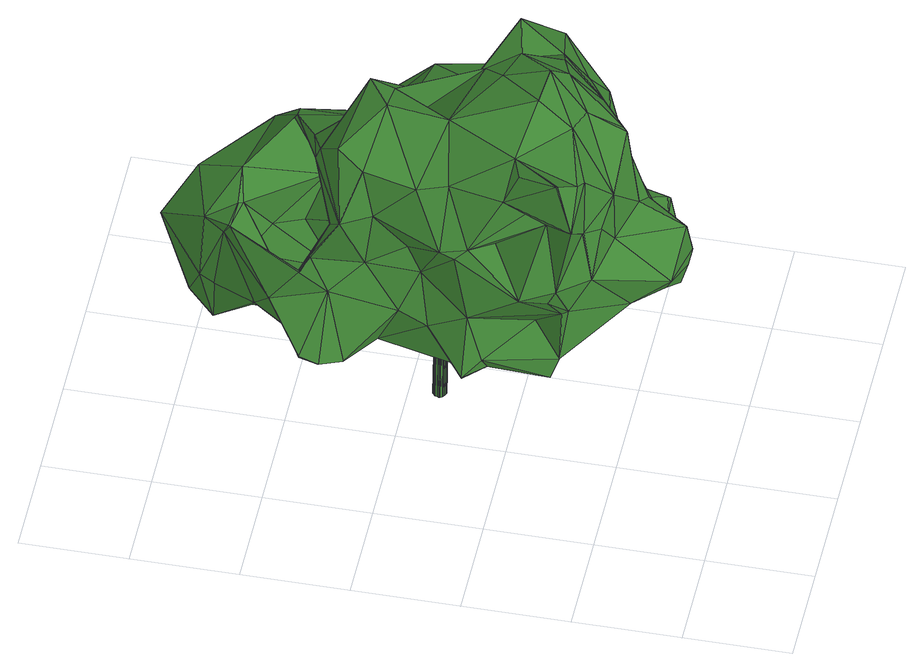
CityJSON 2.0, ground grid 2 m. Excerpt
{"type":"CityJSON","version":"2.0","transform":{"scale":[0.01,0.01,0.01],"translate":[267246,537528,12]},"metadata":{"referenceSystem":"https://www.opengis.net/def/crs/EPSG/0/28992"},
"CityObjects":{
"tree1":{"type":"SolitaryVegetationObject","attributes":{"gtid":463,"crown_width_m":7.24,"crown_median_z":17.13,"crown_r50_m":0.3,"crown_porosity":0.912,"trunk_H_m":4.15,"trunk_DBH_m":0.239,"trunk_radius_m":0.119,"trunk_base_height_m":12.98,"original_gtid":"465"},"geometry":[{"type":"Solid","lod":"3","boundaries":[[[[0,1,2]],[[3,4,5]],[[6,7,8]],[[9,10,11]],[[12,13,14]],[[15,13,12]],[[16,17,18]],[[19,18,20]],[[21,22,23]],[[24,1,25]],[[26,27,28]],[[29,30,31]],[[16,32,33]],[[21,34,35]],[[36,24,37]],[[38,24,36]],[[39,40,41]],[[22,4,3]],[[42,43,44]],[[45,46,21]],[[3,23,22]],[[47,48,49]],[[21,50,22]],[[22,51,4]],[[5,47,3]],[[21,46,34]],[[52,53,54]],[[23,45,21]],[[55,42,44]],[[48,56,57]],[[58,15,59]],[[60,61,62]],[[63,64,65]],[[66,67,68]],[[24,38,69]],[[51,22,50]],[[47,49,3]],[[70,71,72]],[[73,35,74]],[[75,76,77]],[[45,78,46]],[[79,46,78]],[[80,81,82]],[[26,83,84]],[[85,86,87]],[[24,88,89]],[[85,89,88]],[[90,91,92]],[[90,92,93]],[[94,95,96]],[[97,98,99]],[[100,97,99]],[[100,61,97]],[[32,101,33]],[[102,103,40]],[[104,1,83]],[[105,75,101]],[[106,107,108]],[[20,18,109]],[[110,111,112]],[[0,113,114]],[[115,28,116]],[[79,117,118]],[[119,120,121]],[[122,123,124]],[[125,66,91]],[[52,126,127]],[[128,129,130]],[[113,20,114]],[[121,131,132]],[[133,7,6]],[[9,134,10]],[[37,1,104]],[[37,104,35]],[[109,114,20]],[[102,135,103]],[[105,101,15]],[[105,15,58]],[[105,58,136]],[[15,12,59]],[[93,116,28]],[[137,138,139]],[[140,81,141]],[[142,52,43]],[[13,143,144]],[[143,106,144]],[[144,106,134]],[[6,145,146]],[[59,12,134]],[[14,134,12]],[[14,144,134]],[[147,72,71]],[[34,37,35]],[[15,101,32]],[[70,72,148]],[[16,18,149]],[[150,151,94]],[[110,152,136]],[[86,153,154]],[[113,19,20]],[[41,40,123]],[[155,149,156]],[[111,135,102]],[[121,150,131]],[[157,41,122]],[[14,13,144]],[[155,107,106]],[[156,107,155]],[[72,147,148]],[[158,33,101]],[[121,132,68]],[[66,68,132]],[[66,132,159]],[[52,142,160]],[[4,161,5]],[[140,128,130]],[[40,39,102]],[[162,58,163]],[[164,29,165]],[[166,104,167]],[[168,55,96]],[[55,150,96]],[[13,106,143]],[[121,120,150]],[[85,87,169]],[[13,155,106]],[[170,171,63]],[[13,16,155]],[[159,92,66]],[[151,120,172]],[[73,74,51]],[[94,151,173]],[[174,126,52]],[[173,70,94]],[[74,161,51]],[[175,124,140]],[[147,124,175]],[[176,142,177]],[[176,177,42]],[[78,117,79]],[[75,77,158]],[[75,158,101]],[[68,119,121]],[[56,178,171]],[[75,105,179]],[[180,27,181]],[[180,181,182]],[[170,56,171]],[[152,112,119]],[[65,64,174]],[[158,182,33]],[[183,129,184]],[[133,11,185]],[[186,187,178]],[[188,124,123]],[[189,190,137]],[[130,137,190]],[[130,190,189]],[[65,174,191]],[[58,110,136]],[[65,191,192]],[[193,194,138]],[[140,195,175]],[[175,195,196]],[[193,197,194]],[[157,39,41]],[[198,133,139]],[[199,163,134]],[[199,134,9]],[[16,149,155]],[[41,123,122]],[[148,95,70]],[[67,66,200]],[[15,32,13]],[[91,66,92]],[[191,195,192]],[[196,195,191]],[[133,6,139]],[[54,43,52]],[[69,88,24]],[[52,160,174]],[[136,179,105]],[[70,95,94]],[[63,171,187]],[[178,187,171]],[[150,55,131]],[[46,79,118]],[[201,1,0]],[[202,203,74]],[[86,85,153]],[[126,187,47]],[[126,47,5]],[[204,172,119]],[[136,152,179]],[[193,130,129]],[[138,130,193]],[[201,0,114]],[[60,62,117]],[[197,163,199]],[[8,145,6]],[[202,74,166]],[[104,166,74]],[[157,71,173]],[[175,196,176]],[[175,176,168]],[[32,16,13]],[[85,2,89]],[[4,51,161]],[[201,114,205]],[[175,96,147]],[[148,147,96]],[[161,206,5]],[[198,139,138]],[[26,115,166]],[[98,207,208]],[[29,31,165]],[[93,209,116]],[[156,210,211]],[[63,31,170]],[[203,53,127]],[[111,212,135]],[[209,54,53]],[[116,209,53]],[[96,95,148]],[[153,69,38]],[[9,194,197]],[[113,85,169]],[[113,0,85]],[[181,27,205]],[[162,212,58]],[[63,187,64]],[[28,115,26]],[[9,197,199]],[[195,141,213]],[[75,179,76]],[[140,141,195]],[[213,141,80]],[[165,31,213]],[[153,88,69]],[[85,88,153]],[[147,71,122]],[[30,61,170]],[[214,61,30]],[[8,7,30]],[[207,30,7]],[[128,140,129]],[[198,138,215]],[[98,216,217]],[[1,201,84]],[[87,217,169]],[[39,204,102]],[[141,81,80]],[[58,212,110]],[[35,104,74]],[[120,119,172]],[[186,47,187]],[[31,63,192]],[[31,192,213]],[[195,213,192]],[[186,48,47]],[[192,63,65]],[[168,176,55]],[[51,50,73]],[[48,186,178]],[[48,178,56]],[[159,131,44]],[[132,131,159]],[[218,219,34]],[[146,137,139]],[[146,139,6]],[[11,220,9]],[[60,117,56]],[[161,74,221]],[[157,122,71]],[[91,90,125]],[[18,17,109]],[[222,182,17]],[[19,149,18]],[[59,134,163]],[[59,163,58]],[[46,118,34]],[[215,194,220]],[[215,138,194]],[[138,137,130]],[[8,146,145]],[[173,151,157]],[[76,223,67]],[[222,17,16]],[[27,180,28]],[[173,71,70]],[[217,216,169]],[[113,169,216]],[[83,1,84]],[[213,82,165]],[[224,165,82]],[[107,156,185]],[[68,223,119]],[[225,102,204]],[[26,84,27]],[[196,191,160]],[[61,100,62]],[[24,2,1]],[[29,8,30]],[[162,163,197]],[[110,112,152]],[[126,5,206]],[[96,175,168]],[[94,96,150]],[[107,185,11]],[[73,50,21]],[[218,34,118]],[[38,154,153]],[[125,200,66]],[[222,16,182]],[[16,33,182]],[[109,17,181]],[[182,181,17]],[[226,117,62]],[[9,220,194]],[[37,34,219]],[[36,37,219]],[[147,122,124]],[[55,176,42]],[[226,118,117]],[[28,90,93]],[[125,90,180]],[[28,180,90]],[[142,43,177]],[[30,170,31]],[[56,170,61]],[[225,112,111]],[[119,112,225]],[[197,212,162]],[[135,212,197]],[[127,53,227]],[[52,227,53]],[[225,204,119]],[[225,111,102]],[[106,108,10]],[[228,10,107]],[[107,10,108]],[[228,11,10]],[[42,177,43]],[[37,25,1]],[[115,203,166]],[[202,166,203]],[[106,10,134]],[[133,215,11]],[[198,215,133]],[[135,183,103]],[[40,103,183]],[[193,183,135]],[[150,120,151]],[[83,167,104]],[[188,123,184]],[[24,25,37]],[[68,67,223]],[[127,206,203]],[[193,135,197]],[[111,110,212]],[[0,2,85]],[[129,183,193]],[[207,7,229]],[[137,146,164]],[[185,156,229]],[[185,229,133]],[[7,133,229]],[[76,152,223]],[[214,98,97]],[[61,214,97]],[[226,99,98]],[[226,98,217]],[[207,98,214]],[[77,230,158]],[[207,214,30]],[[40,183,184]],[[188,184,129]],[[40,184,123]],[[119,223,152]],[[140,231,129]],[[124,231,140]],[[182,158,230]],[[29,164,8]],[[146,8,164]],[[86,154,36]],[[82,213,80]],[[217,232,226]],[[165,130,189]],[[140,130,224]],[[224,130,165]],[[24,89,2]],[[60,56,61]],[[115,53,203]],[[116,53,115]],[[174,160,191]],[[127,126,206]],[[164,189,137]],[[165,189,164]],[[233,92,159]],[[44,233,159]],[[233,93,92]],[[38,36,154]],[[87,232,217]],[[86,232,87]],[[182,230,180]],[[125,180,230]],[[73,21,35]],[[36,232,86]],[[215,220,11]],[[99,62,100]],[[226,62,99]],[[57,56,117]],[[156,211,229]],[[200,125,230]],[[200,230,77]],[[156,149,210]],[[113,210,19]],[[149,19,210]],[[43,234,233]],[[57,117,78]],[[93,233,234]],[[3,49,23]],[[57,78,49]],[[57,49,48]],[[23,49,45]],[[76,67,200]],[[78,45,49]],[[76,200,77]],[[157,151,172]],[[157,172,39]],[[39,172,204]],[[52,127,227]],[[181,205,109]],[[109,205,114]],[[201,205,84]],[[84,205,27]],[[129,231,188]],[[124,188,231]],[[174,64,126]],[[187,126,64]],[[142,176,196]],[[142,196,160]],[[161,221,206]],[[74,206,221]],[[203,206,74]],[[98,208,216]],[[210,208,211]],[[229,208,207]],[[113,216,208]],[[113,208,210]],[[211,208,229]],[[219,218,232]],[[219,232,36]],[[218,118,232]],[[226,232,118]],[[54,234,43]],[[209,234,54]],[[93,234,209]],[[44,131,55]],[[44,43,233]],[[228,107,11]],[[26,166,83]],[[166,167,83]],[[76,179,152]],[[82,81,224]],[[224,81,140]],[[235,236,237]],[[235,237,238]],[[238,237,239]],[[238,239,240]],[[237,236,241]],[[237,241,239]],[[239,241,242]],[[239,242,240]],[[241,236,243]],[[241,243,242]],[[242,243,244]],[[242,244,240]],[[243,236,245]],[[243,245,244]],[[244,245,246]],[[244,246,240]],[[245,236,247]],[[245,247,246]],[[246,247,248]],[[246,248,240]],[[247,236,249]],[[247,249,248]],[[248,249,250]],[[248,250,240]],[[249,236,251]],[[249,251,250]],[[250,251,252]],[[250,252,240]],[[251,236,253]],[[251,253,252]],[[252,253,254]],[[252,254,240]],[[253,236,255]],[[253,255,254]],[[254,255,256]],[[254,256,240]],[[255,236,257]],[[255,257,256]],[[256,257,258]],[[256,258,240]],[[257,236,259]],[[257,259,258]],[[258,259,260]],[[258,260,240]],[[259,236,261]],[[259,261,260]],[[260,261,262]],[[260,262,240]],[[261,236,263]],[[261,263,262]],[[262,263,264]],[[262,264,240]],[[263,236,265]],[[263,265,264]],[[264,265,266]],[[264,266,240]],[[265,236,267]],[[265,267,266]],[[266,267,268]],[[266,268,240]],[[267,236,269]],[[267,269,268]],[[268,269,270]],[[268,270,240]],[[269,236,271]],[[269,271,270]],[[270,271,272]],[[270,272,240]],[[271,236,273]],[[271,273,272]],[[272,273,274]],[[272,274,240]],[[273,236,275]],[[273,275,274]],[[274,275,276]],[[274,276,240]],[[275,236,277]],[[275,277,276]],[[276,277,278]],[[276,278,240]],[[277,236,279]],[[277,279,278]],[[278,279,280]],[[278,280,240]],[[279,236,281]],[[279,281,280]],[[280,281,282]],[[280,282,240]],[[281,236,283]],[[281,283,282]],[[282,283,284]],[[282,284,240]],[[283,236,235]],[[283,235,284]],[[284,235,238]],[[284,238,240]]]]}]}
},
"vertices":[
[253,755,706],[376,813,686],[329,704,670],[389,917,276],[436,920,356],[422,813,264],[60,452,405],[102,522,481],[87,474,413],[91,288,618],[132,313,742],[73,351,601],[142,259,838],[169,377,858],[103,287,870],[262,292,861],[237,510,864],[306,622,854],[247,624,869],[154,650,787],[174,698,815],[314,1048,456],[414,979,357],[324,992,311],[381,760,544],[416,829,643],[466,691,632],[430,604,743],[524,594,712],[177,501,433],[138,619,396],[225,551,394],[273,356,908],[350,436,880],[245,955,530],[371,991,532],[269,888,555],[328,902,585],[322,847,460],[409,135,461],[344,113,437],[403,153,413],[562,464,416],[562,508,480],[580,381,540],[286,990,307],[251,964,381],[407,809,265],[340,806,264],[358,898,278],[406,968,393],[424,941,395],[525,617,424],[560,666,567],[559,622,554],[572,336,461],[249,765,325],[262,872,313],[237,213,736],[173,252,819],[170,762,395],[121,692,364],[136,786,397],[329,617,392],[389,700,401],[414,574,395],[608,375,750],[558,322,696],[593,293,637],[351,794,454],[625,189,363],[555,152,310],[555,152,307],[394,959,423],[413,877,516],[393,324,865],[437,271,767],[454,345,837],[228,935,306],[234,935,380],[280,436,265],[295,419,293],[267,420,279],[403,814,674],[372,714,706],[218,722,583],[151,786,479],[130,758,543],[286,676,530],[359,704,556],[555,485,705],[597,412,760],[582,464,676],[584,539,651],[612,192,378],[616,236,336],[576,252,387],[52,709,396],[130,708,503],[59,746,402],[60,746,399],[351,350,909],[354,94,514],[336,98,492],[430,863,621],[331,280,837],[128,390,787],[106,450,678],[148,346,754],[314,668,862],[335,187,632],[330,100,591],[374,177,607],[117,685,686],[216,738,769],[507,714,608],[584,667,587],[170,849,410],[231,917,513],[465,233,610],[522,255,505],[600,288,569],[428,189,374],[399,182,392],[401,238,391],[566,447,813],[466,761,392],[503,762,456],[273,273,429],[270,257,416],[257,291,442],[618,323,537],[642,375,614],[84,446,532],[83,258,777],[245,109,534],[353,212,781],[105,301,393],[114,286,434],[89,421,427],[344,382,357],[315,447,287],[588,480,398],[139,364,843],[101,289,870],[62,452,403],[104,414,399],[474,224,347],[615,236,333],[150,552,766],[577,268,438],[550,222,429],[440,248,715],[252,719,441],[236,876,465],[157,495,779],[103,501,666],[446,200,392],[422,417,870],[641,383,614],[496,602,397],[440,910,381],[198,226,687],[158,251,709],[131,405,406],[235,421,350],[474,756,592],[418,829,645],[516,373,440],[139,743,574],[180,683,391],[280,723,390],[477,232,464],[589,185,361],[481,626,390],[456,367,361],[532,445,391],[588,479,401],[325,764,316],[361,220,783],[460,514,746],[380,576,784],[391,476,851],[301,131,462],[332,175,428],[99,473,657],[352,790,289],[364,748,362],[351,188,418],[196,403,416],[168,339,466],[445,568,391],[363,557,374],[217,178,493],[127,272,541],[352,472,313],[458,492,399],[155,236,600],[167,340,469],[157,253,708],[516,358,789],[288,764,728],[437,757,529],[502,763,458],[412,145,489],[314,679,791],[469,783,410],[117,578,494],[160,647,558],[590,664,581],[155,632,679],[170,572,603],[246,213,621],[283,467,290],[63,666,402],[125,284,535],[137,741,573],[127,760,543],[207,903,554],[264,897,557],[93,303,586],[386,855,464],[319,584,787],[515,276,671],[252,410,327],[375,177,605],[126,814,470],[453,643,481],[159,411,652],[142,542,572],[485,429,797],[343,275,421],[208,900,552],[604,423,596],[559,547,620],[337,545,98],[325,545,98],[337,548,98],[338,537,513],[338,540,513],[327,538,513],[335,551,98],[337,543,513],[334,553,98],[335,546,513],[331,555,98],[333,548,513],[328,556,98],[330,549,513],[325,557,98],[327,550,513],[322,557,98],[324,549,513],[319,555,98],[321,548,513],[317,554,98],[318,546,513],[315,551,98],[316,544,513],[314,548,98],[315,541,513],[313,545,98],[315,538,513],[313,542,98],[315,535,513],[315,539,98],[316,532,513],[316,537,98],[318,529,513],[319,535,98],[320,527,513],[322,534,98],[323,526,513],[325,533,98],[326,526,513],[328,533,98],[329,526,513],[331,535,98],[332,527,513],[333,536,98],[335,529,513],[335,539,98],[337,531,513],[337,542,98],[338,534,513]
]}
